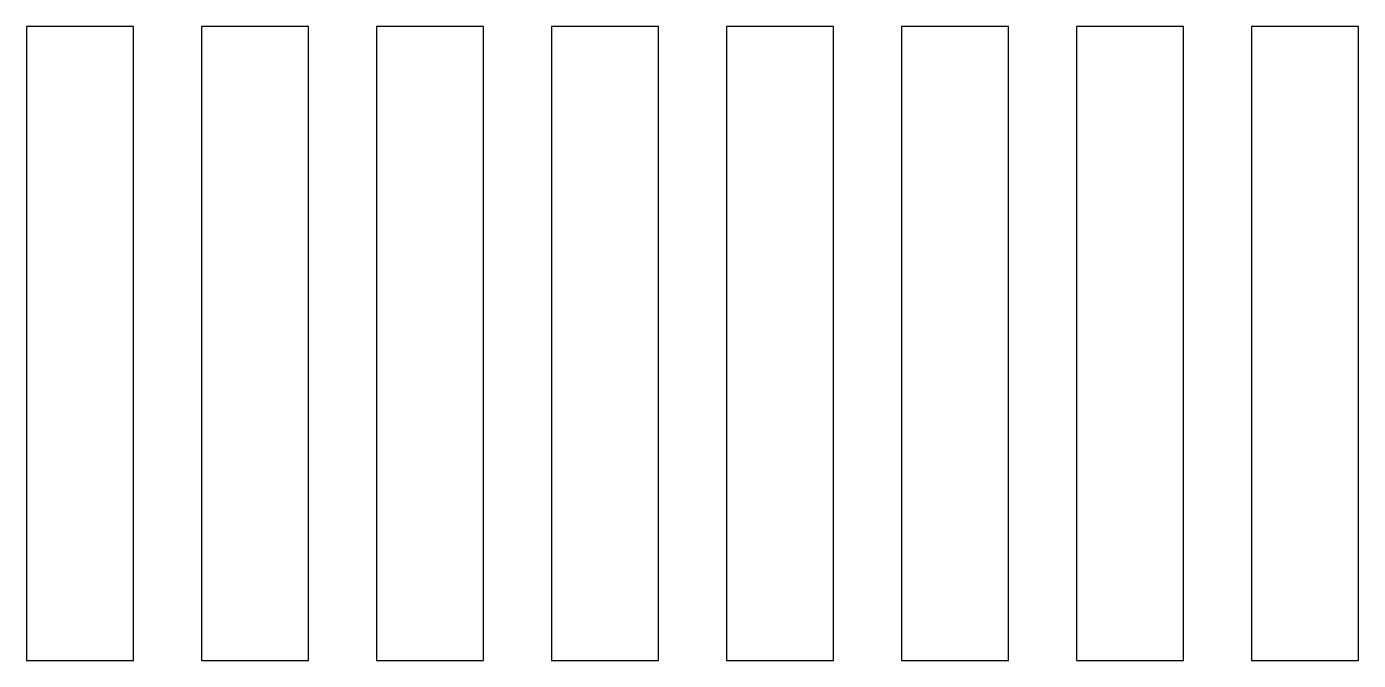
# Model space of a CAD drawing. Header units: metres. Extents: x -22.4 to 38.4, y -14.5 to 14.5.
import ezdxf

# ---------------------------------------------------------------- set-up
doc = ezdxf.new("R2010")
doc.units = ezdxf.units.M

msp = doc.modelspace()

# ---------------------------------------------------------------- linework, layer by layer
for p, q in [((-17.5553, 14.5), (-22.4447, 14.5)), ((-22.4447, 14.5), (-22.4447, -14.5)), ((-17.5553, -14.5), (-17.5553, 14.5)), ((-9.55531, 14.5), (-14.4447, 14.5)), ((-14.4447, 14.5), (-14.4447, -14.5)), ((-9.55531, -14.5), (-9.55531, 14.5)), ((-1.55531, 14.5), (-6.44467, 14.5)), ((-6.44467, 14.5), (-6.44467, -14.5)), ((-1.55531, -14.5), (-1.55531, 14.5)), ((6.44467, 14.5), (1.55531, 14.5)), ((1.55531, 14.5), (1.55531, -14.5)), ((6.44467, -14.5), (6.44467, 14.5)), ((14.4447, 14.5), (9.55531, 14.5)), ((9.55531, 14.5), (9.55531, -14.5)), ((14.4447, -14.5), (14.4447, 14.5)), ((22.4447, 14.5), (17.5553, 14.5)), ((17.5553, 14.5), (17.5553, -14.5)), ((22.4447, -14.5), (22.4447, 14.5)), ((30.4447, 14.5), (25.5553, 14.5)), ((25.5553, 14.5), (25.5553, -14.5)), ((30.4447, -14.5), (30.4447, 14.5)), ((38.4447, 14.5), (33.5553, 14.5)), ((33.5553, 14.5), (33.5553, -14.5)), ((38.4447, -14.5), (38.4447, 14.5)), ((-22.4447, -14.5), (-17.5553, -14.5)), ((-14.4447, -14.5), (-9.55531, -14.5)), ((-6.44467, -14.5), (-1.55531, -14.5)), ((1.55531, -14.5), (6.44467, -14.5)), ((9.55531, -14.5), (14.4447, -14.5)), ((17.5553, -14.5), (22.4447, -14.5)), ((25.5553, -14.5), (30.4447, -14.5)), ((33.5553, -14.5), (38.4447, -14.5))]:
    msp.add_line(p, q)

doc.saveas('drawing.dxf')
